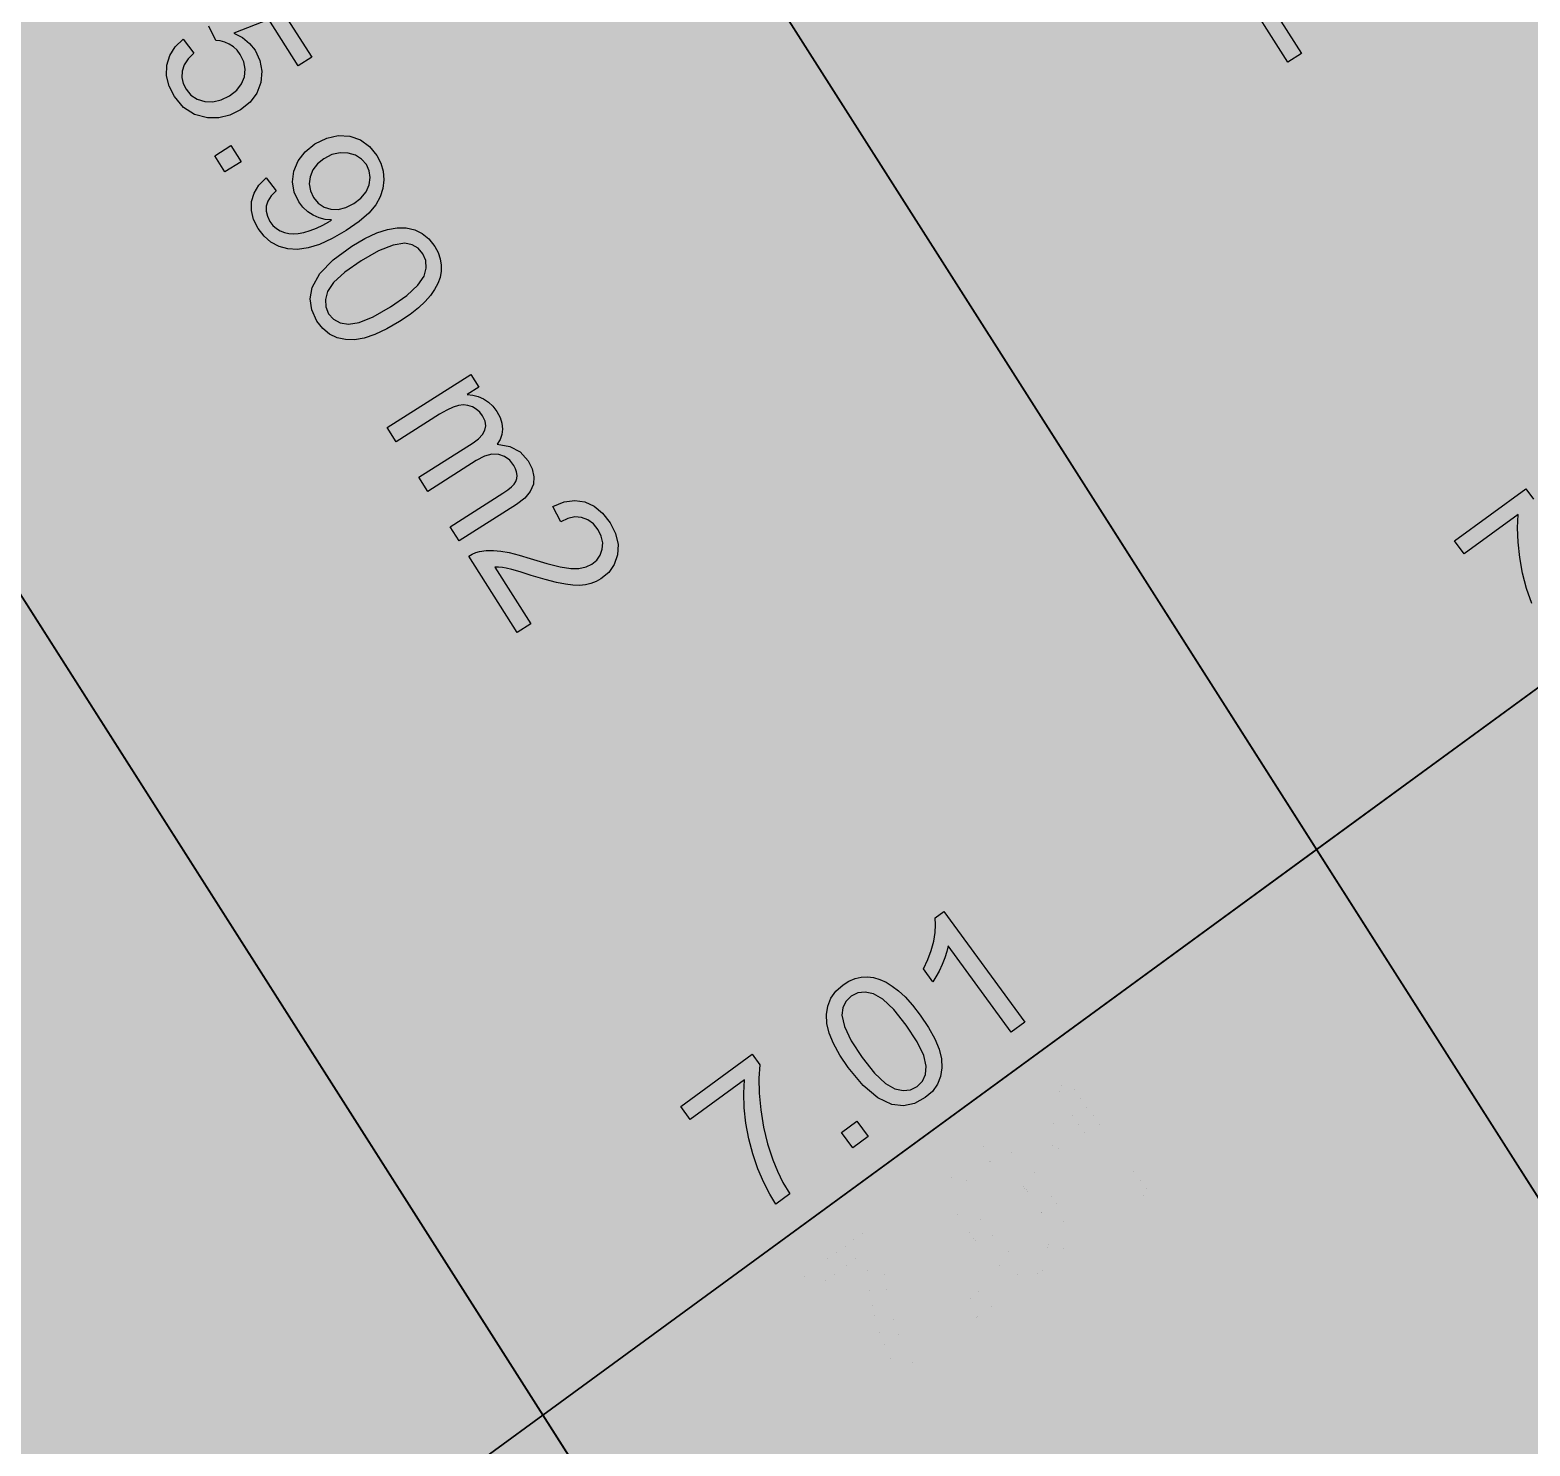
# Model space of a CAD drawing. Extents: x -5280327 to 29700, y -3925683 to 5564800.
# Drawn here: x 19693.9 to 20123.9, y 5106.2 to 5512.1 of the extents above; entities that cross this region are included whole.
import ezdxf

# ---------------------------------------------------------------- set-up
doc = ezdxf.new("R2010")
doc.units = 0
doc.linetypes.add('6', pattern=[2640.874023, 1320.437012, -1320.437012])
doc.layers.get('0').update_dxf_attribs({"linetype": 'CONTINUOUS'})
doc.layers.add('31_PREDIOS_TOTAL', color=7, linetype='CONTINUOUS')
doc.layers.add('LOTES', color=7, linetype='CONTINUOUS')

msp = doc.modelspace()

# ---------------------------------------------------------------- linework, layer by layer
at = {"color": 7, "linetype": '6', "const_width": 10343.08}
msp.add_lwpolyline([(0, 29405.62), (24528.32, 0)], dxfattribs=at)
msp.add_lwpolyline([(0, 29405.62), (24528.32, 0)], dxfattribs=at)
at = {"color": 7}
msp.add_polyline3d([(21615.4, 6411.82, 66284.73), (18066.53, 3818.29, 66284.73)], dxfattribs=at)
at = {"layer": '31_PREDIOS_TOTAL', "color": 7, "const_width": 0.00153}
for points in [[(20014.56, 5179.13), (20010.68, 5176.3), (19992.6, 5201.04), (19992.6, 5201.04), (19992.22, 5199.39), (19991.64, 5197.6), (19990.88, 5195.67), (19990.88, 5195.67), (19990.01, 5193.79), (19989.13, 5192.12), (19988.25, 5190.68), (19985.51, 5194.43), (19985.51, 5194.43), (19986.79, 5197.05), (19987.79, 5199.67), (19988.49, 5202.31), (19988.49, 5202.31), (19988.91, 5204.82), (19989.03, 5207.07), (19988.86, 5209.06), (19991.36, 5210.88), (20014.56, 5179.13)], [(19963.97, 5166.09), (19963.97, 5166.09), (19961.55, 5169.68), (19959.73, 5172.97), (19958.53, 5175.96), (19958.53, 5175.96), (19957.88, 5178.72), (19957.74, 5181.31), (19958.1, 5183.74), (19958.1, 5183.74), (19959, 5185.97), (19960.46, 5187.99), (19962.48, 5189.78), (19962.48, 5189.78), (19964.19, 5190.85), (19965.92, 5191.6), (19967.69, 5192.02), (19967.69, 5192.02), (19969.47, 5192.11), (19971.24, 5191.9), (19973.02, 5191.38), (19973.02, 5191.38), (19974.8, 5190.56), (19976.6, 5189.47), (19978.42, 5188.11), (19978.42, 5188.11), (19980.32, 5186.34), (19982.38, 5184.02), (19984.59, 5181.16), (19984.59, 5181.16), (19987, 5177.59), (19988.81, 5174.32), (19990.01, 5171.34), (19990.01, 5171.34), (19990.67, 5168.58), (19990.81, 5165.99), (19990.46, 5163.55), (19990.46, 5163.55), (19989.57, 5161.31), (19988.1, 5159.29), (19986.07, 5157.49), (19986.07, 5157.49), (19982.98, 5155.78), (19979.78, 5155.13), (19976.49, 5155.52), (19976.49, 5155.52), (19972.43, 5157.43), (19968.26, 5160.95), (19963.97, 5166.09)], [(19967.96, 5169), (19971.54, 5164.54), (19974.67, 5161.53), (19977.36, 5159.97), (19977.36, 5159.97), (19979.72, 5159.5), (19981.84, 5159.73), (19983.74, 5160.68), (19983.74, 5160.68), (19985.22, 5162.2), (19986.09, 5164.16), (19986.35, 5166.55), (19986.35, 5166.55), (19985.68, 5169.6), (19983.76, 5173.49), (19980.6, 5178.24), (19980.6, 5178.24), (19977.02, 5182.72), (19973.89, 5185.73), (19971.2, 5187.28), (19971.2, 5187.28), (19968.84, 5187.75), (19966.7, 5187.5), (19964.78, 5186.53), (19964.78, 5186.53), (19963.3, 5185.06), (19962.43, 5183.27), (19962.17, 5181.15), (19962.17, 5181.15), (19962.86, 5177.86), (19964.79, 5173.81), (19967.96, 5169)], [(19918.7, 5151.24), (19915.98, 5154.97), (19936.45, 5169.93), (19938.65, 5166.91), (19938.65, 5166.91), (19938.38, 5163.06), (19938.47, 5158.76), (19938.91, 5153.99), (19938.91, 5153.99), (19939.7, 5149.07), (19940.84, 5144.3), (19942.33, 5139.69), (19942.33, 5139.69), (19943.65, 5136.46), (19945.27, 5133.2), (19947.2, 5129.9), (19943.21, 5126.99), (19943.21, 5126.99), (19941.46, 5129.79), (19939.75, 5133.15), (19938.09, 5137.08), (19938.09, 5137.08), (19936.61, 5141.34), (19935.47, 5145.72), (19934.66, 5150.21), (19934.66, 5150.21), (19934.18, 5154.61), (19934.02, 5158.73), (19934.19, 5162.55), (19918.7, 5151.24)], [(19965.27, 5143.11), (19962.04, 5147.54), (19966.46, 5150.77), (19969.7, 5146.35), (19965.27, 5143.11)]]:
    msp.add_lwpolyline(points, dxfattribs=at)
at = {"layer": '31_PREDIOS_TOTAL', "color": 7}
for points in [[(20058.44, 5505.33, 33030.86), (20054.54, 5502.85, 33030.86), (20040.66, 5524.71, 33030.86)], [(20048.14, 5521.54, 33030.86), (20058.44, 5505.33, 33030.86)], [(19764.25, 5520.73, 33030.86), (19774.69, 5504.29, 33030.86), (19770.81, 5501.83, 33030.86), (19762.43, 5515.02, 33030.86), (19752.41, 5511.16, 33030.86), (19752.41, 5511.16, 33030.86), (19754.85, 5509.88, 33030.86), (19756.86, 5508.23, 33030.86), (19758.45, 5506.23, 33030.86), (19758.45, 5506.23, 33030.86), (19759.86, 5503.28, 33030.86), (19760.4, 5500.21, 33030.86), (19760.09, 5497.02, 33030.86), (19760.09, 5497.02, 33030.86), (19758.95, 5493.97, 33030.86), (19757.01, 5491.35, 33030.86), (19754.27, 5489.15, 33030.86), (19754.27, 5489.15, 33030.86), (19751.23, 5487.62, 33030.86), (19748.09, 5486.85, 33030.86), (19744.85, 5486.84, 33030.86), (19744.85, 5486.84, 33030.86), (19741.11, 5487.8, 33030.86), (19737.93, 5489.84, 33030.86), (19735.32, 5492.97, 33030.86), (19735.32, 5492.97, 33030.86), (19733.81, 5495.97, 33030.86), (19733.09, 5498.96, 33030.86), (19733.17, 5501.94, 33030.86), (19733.17, 5501.94, 33030.86), (19734.01, 5504.76, 33030.86), (19735.55, 5507.26, 33030.86), (19737.8, 5509.45, 33030.86)], [(19737.8, 5509.45, 33030.86), (19740.87, 5505.42, 33030.86), (19740.87, 5505.42, 33030.86), (19739.26, 5503.75, 33030.86), (19738.16, 5502.03, 33030.86), (19737.59, 5500.25, 33030.86), (19737.59, 5500.25, 33030.86), (19737.5, 5498.47, 33030.86), (19737.85, 5496.75, 33030.86), (19738.66, 5495.09, 33030.86), (19738.66, 5495.09, 33030.86), (19740.08, 5493.39, 33030.86), (19741.87, 5492.21, 33030.86), (19744.02, 5491.53, 33030.86), (19744.02, 5491.53, 33030.86), (19746.37, 5491.44, 33030.86), (19748.75, 5492.01, 33030.86), (19751.17, 5493.22, 33030.86), (19751.17, 5493.22, 33030.86), (19753.19, 5494.81, 33030.86), (19754.6, 5496.62, 33030.86), (19755.42, 5498.65, 33030.86), (19755.42, 5498.65, 33030.86), (19755.62, 5500.8, 33030.86), (19755.21, 5502.93, 33030.86), (19754.18, 5505.04, 33030.86), (19754.18, 5505.04, 33030.86), (19753.28, 5506.24, 33030.86), (19752.23, 5507.23, 33030.86), (19751.04, 5508.01, 33030.86), (19751.04, 5508.01, 33030.86), (19749.77, 5508.58, 33030.86), (19748.47, 5508.91, 33030.86), (19747.16, 5509.03, 33030.86), (19745.23, 5513.15, 33030.86)], [(19746.9, 5475.99, 33030.86), (19751.52, 5478.92, 33030.86), (19754.45, 5474.3, 33030.86), (19749.83, 5471.36, 33030.86), (19746.9, 5475.99, 33030.86)], [(19761.63, 5469.67, 33030.86), (19764.47, 5466, 33030.86), (19764.47, 5466, 33030.86), (19763.07, 5464.51, 33030.86), (19762.14, 5463.04, 33030.86), (19761.68, 5461.57, 33030.86), (19761.68, 5461.57, 33030.86), (19761.64, 5460.11, 33030.86), (19761.98, 5458.66, 33030.86), (19762.71, 5457.2, 33030.86), (19762.71, 5457.2, 33030.86), (19763.57, 5456.06, 33030.86), (19764.55, 5455.15, 33030.86), (19765.65, 5454.46, 33030.86), (19765.65, 5454.46, 33030.86), (19766.85, 5453.98, 33030.86), (19768.1, 5453.69, 33030.86), (19769.41, 5453.6, 33030.86), (19769.41, 5453.6, 33030.86), (19770.84, 5453.71, 33030.86), (19772.45, 5454.02, 33030.86), (19774.24, 5454.55, 33030.86), (19774.24, 5454.55, 33030.86), (19776.09, 5455.24, 33030.86), (19777.87, 5456.09, 33030.86), (19779.59, 5457.09, 33030.86), (19779.59, 5457.09, 33030.86), (19779.8, 5457.22, 33030.86), (19780.06, 5457.4, 33030.86), (19780.38, 5457.62, 33030.86), (19780.38, 5457.62, 33030.86), (19778.59, 5457.77, 33030.86), (19776.84, 5458.21, 33030.86), (19775.13, 5458.95, 33030.86), (19775.13, 5458.95, 33030.86), (19773.54, 5459.97, 33030.86), (19772.17, 5461.24, 33030.86), (19771.02, 5462.76, 33030.86), (19771.02, 5462.76, 33030.86), (19769.7, 5465.56, 33030.86), (19769.23, 5468.51, 33030.86), (19769.59, 5471.59, 33030.86), (19769.59, 5471.59, 33030.86), (19770.78, 5474.57, 33030.86), (19772.8, 5477.17, 33030.86), (19775.63, 5479.42, 33030.86), (19775.63, 5479.42, 33030.86), (19778.98, 5481.08, 33030.86), (19782.3, 5481.8, 33030.86), (19785.61, 5481.59, 33030.86), (19785.61, 5481.59, 33030.86), (19788.68, 5480.53, 33030.86), (19791.27, 5478.7, 33030.86), (19793.4, 5476.11, 33030.86), (19793.4, 5476.11, 33030.86), (19794.53, 5473.89, 33030.86), (19795.2, 5471.56, 33030.86), (19795.41, 5469.11, 33030.86), (19795.41, 5469.11, 33030.86), (19795.12, 5466.63, 33030.86), (19794.33, 5464.23, 33030.86), (19793.03, 5461.9, 33030.86), (19793.03, 5461.9, 33030.86), (19791.06, 5459.57, 33030.86), (19788.25, 5457.14, 33030.86), (19784.61, 5454.61, 33030.86), (19784.61, 5454.61, 33030.86), (19780.57, 5452.26, 33030.86), (19776.92, 5450.59, 33030.86), (19773.64, 5449.58, 33030.86), (19773.64, 5449.58, 33030.86), (19770.66, 5449.18, 33030.86), (19767.89, 5449.34, 33030.86), (19765.32, 5450.04, 33030.86), (19765.32, 5450.04, 33030.86), (19763.02, 5451.27, 33030.86), (19761.02, 5452.98, 33030.86), (19759.32, 5455.17, 33030.86), (19759.32, 5455.17, 33030.86), (19758.02, 5457.75, 33030.86), (19757.39, 5460.32, 33030.86), (19757.45, 5462.87, 33030.86), (19757.45, 5462.87, 33030.86), (19758.18, 5465.33, 33030.86), (19759.57, 5467.6, 33030.86), (19761.63, 5469.67, 33030.86)], [(19786.77, 5462.31, 33030.86), (19788.81, 5463.9, 33030.86), (19790.27, 5465.69, 33030.86), (19791.14, 5467.7, 33030.86), (19791.14, 5467.7, 33030.86), (19791.44, 5469.74, 33030.86), (19791.18, 5471.67, 33030.86), (19790.35, 5473.48, 33030.86), (19790.35, 5473.48, 33030.86), (19789.01, 5475.05, 33030.86), (19787.28, 5476.15, 33030.86), (19785.15, 5476.79, 33030.86), (19785.15, 5476.79, 33030.86), (19782.82, 5476.88, 33030.86), (19780.49, 5476.33, 33030.86), (19778.15, 5475.16, 33030.86), (19778.15, 5475.16, 33030.86), (19776.31, 5473.69, 33030.86), (19775, 5471.97, 33030.86), (19774.22, 5470, 33030.86), (19774.22, 5470, 33030.86), (19774, 5467.93, 33030.86), (19774.34, 5465.94, 33030.86), (19775.24, 5464.04, 33030.86), (19775.24, 5464.04, 33030.86), (19776.58, 5462.41, 33030.86), (19778.22, 5461.28, 33030.86), (19780.15, 5460.66, 33030.86), (19780.15, 5460.66, 33030.86), (19782.28, 5460.59, 33030.86), (19784.48, 5461.14, 33030.86), (19786.77, 5462.31, 33030.86)], [(19786.21, 5450.09, 33030.86), (19786.21, 5450.09, 33030.86), (19789.95, 5452.28, 33030.86), (19793.35, 5453.87, 33030.86), (19796.42, 5454.87, 33030.86), (19796.42, 5454.87, 33030.86), (19799.21, 5455.34, 33030.86), (19801.81, 5455.31, 33030.86), (19804.21, 5454.79, 33030.86), (19804.21, 5454.79, 33030.86), (19806.38, 5453.75, 33030.86), (19808.29, 5452.16, 33030.86), (19809.95, 5450.03, 33030.86), (19809.95, 5450.03, 33030.86), (19810.91, 5448.25, 33030.86), (19811.54, 5446.47, 33030.86), (19811.84, 5444.68, 33030.86), (19811.84, 5444.68, 33030.86), (19811.82, 5442.9, 33030.86), (19811.49, 5441.14, 33030.86), (19810.86, 5439.41, 33030.86), (19810.86, 5439.41, 33030.86), (19809.93, 5437.68, 33030.86), (19808.72, 5435.96, 33030.86), (19807.24, 5434.23, 33030.86), (19807.24, 5434.23, 33030.86), (19805.35, 5432.45, 33030.86), (19802.9, 5430.55, 33030.86), (19799.9, 5428.53, 33030.86), (19799.9, 5428.53, 33030.86), (19796.18, 5426.36, 33030.86), (19792.8, 5424.77, 33030.86), (19789.75, 5423.76, 33030.86), (19789.75, 5423.76, 33030.86), (19786.95, 5423.29, 33030.86), (19784.35, 5423.31, 33030.86), (19781.95, 5423.83, 33030.86), (19781.95, 5423.83, 33030.86), (19779.77, 5424.86, 33030.86), (19777.85, 5426.45, 33030.86), (19776.18, 5428.6, 33030.86), (19776.18, 5428.6, 33030.86), (19774.69, 5431.8, 33030.86), (19774.24, 5435.03, 33030.86), (19774.84, 5438.29, 33030.86), (19774.84, 5438.29, 33030.86), (19777.02, 5442.22, 33030.86), (19780.81, 5446.15, 33030.86), (19786.21, 5450.09, 33030.86)], [(19788.86, 5445.92, 33030.86), (19784.17, 5442.64, 33030.86), (19780.96, 5439.72, 33030.86), (19779.23, 5437.13, 33030.86), (19779.23, 5437.13, 33030.86), (19778.6, 5434.81, 33030.86), (19778.7, 5432.67, 33030.86), (19779.52, 5430.72, 33030.86), (19779.52, 5430.72, 33030.86), (19780.94, 5429.14, 33030.86), (19782.84, 5428.15, 33030.86), (19785.21, 5427.73, 33030.86), (19785.21, 5427.73, 33030.86), (19788.29, 5428.2, 33030.86), (19792.3, 5429.86, 33030.86), (19797.25, 5432.7, 33030.86), (19797.25, 5432.7, 33030.86), (19801.95, 5435.98, 33030.86), (19805.16, 5438.91, 33030.86), (19806.89, 5441.49, 33030.86), (19806.89, 5441.49, 33030.86), (19807.51, 5443.81, 33030.86), (19807.4, 5445.96, 33030.86), (19806.56, 5447.94, 33030.86), (19806.56, 5447.94, 33030.86), (19805.19, 5449.52, 33030.86), (19803.46, 5450.5, 33030.86), (19801.36, 5450.91, 33030.86), (19801.36, 5450.91, 33030.86), (19798.03, 5450.43, 33030.86), (19793.87, 5448.77, 33030.86), (19788.86, 5445.92, 33030.86)], [(19796.33, 5398.1, 33030.86), (19820.29, 5413.31, 33030.86), (19822.59, 5409.67, 33030.86), (19819.23, 5407.54, 33030.86), (19819.23, 5407.54, 33030.86), (19820.86, 5407.4, 33030.86), (19822.44, 5407, 33030.86), (19823.97, 5406.34, 33030.86), (19823.97, 5406.34, 33030.86), (19825.39, 5405.41, 33030.86), (19826.65, 5404.22, 33030.86), (19827.74, 5402.75, 33030.86), (19827.74, 5402.75, 33030.86), (19828.68, 5401.01, 33030.86), (19829.23, 5399.32, 33030.86), (19829.41, 5397.69, 33030.86), (19829.41, 5397.69, 33030.86), (19829.22, 5396.14, 33030.86), (19828.7, 5394.68, 33030.86), (19827.84, 5393.33, 33030.86), (19827.84, 5393.33, 33030.86), (19831.5, 5392.72, 33030.86), (19834.46, 5391.14, 33030.86), (19836.74, 5388.59, 33030.86), (19836.74, 5388.59, 33030.86), (19837.91, 5386.26, 33030.86), (19838.41, 5384.01, 33030.86), (19838.24, 5381.86, 33030.86), (19838.24, 5381.86, 33030.86), (19837.36, 5379.81, 33030.86), (19835.74, 5377.88, 33030.86), (19833.38, 5376.08, 33030.86), (19816.94, 5365.64, 33030.86), (19814.37, 5369.68, 33030.86), (19829.46, 5379.26, 33030.86), (19829.46, 5379.26, 33030.86), (19830.91, 5380.24, 33030.86), (19831.99, 5381.11, 33030.86), (19832.72, 5381.88, 33030.86), (19832.72, 5381.88, 33030.86), (19833.17, 5382.64, 33030.86), (19833.45, 5383.48, 33030.86), (19833.54, 5384.41, 33030.86), (19833.54, 5384.41, 33030.86), (19833.43, 5385.37, 33030.86), (19833.14, 5386.32, 33030.86), (19832.64, 5387.26, 33030.86), (19832.64, 5387.26, 33030.86), (19831.45, 5388.73, 33030.86), (19830, 5389.77, 33030.86), (19828.3, 5390.39, 33030.86), (19828.3, 5390.39, 33030.86), (19826.37, 5390.46, 33030.86), (19824.22, 5389.88, 33030.86), (19821.86, 5388.64, 33030.86), (19807.94, 5379.81, 33030.86), (19805.37, 5383.87, 33030.86), (19820.93, 5393.75, 33030.86), (19820.93, 5393.75, 33030.86), (19822.51, 5394.91, 33030.86), (19823.66, 5396.1, 33030.86), (19824.36, 5397.32, 33030.86), (19824.36, 5397.32, 33030.86), (19824.6, 5398.6, 33030.86), (19824.37, 5399.96, 33030.86), (19823.65, 5401.42, 33030.86), (19823.65, 5401.42, 33030.86), (19822.85, 5402.47, 33030.86), (19821.87, 5403.34, 33030.86), (19820.74, 5404.02, 33030.86), (19820.74, 5404.02, 33030.86), (19819.49, 5404.46, 33030.86), (19818.16, 5404.6, 33030.86), (19816.76, 5404.45, 33030.86), (19816.76, 5404.45, 33030.86), (19815.2, 5403.97, 33030.86), (19813.39, 5403.13, 33030.86), (19811.34, 5401.93, 33030.86), (19798.91, 5394.04, 33030.86), (19796.33, 5398.1, 33030.86)], [(20105.03, 5361.88, 33030.86), (20102.3, 5365.61, 33030.86), (20122.77, 5380.57, 33030.86), (20124.98, 5377.55, 33030.86)], [(19837.49, 5341.89, 33030.86), (19833.59, 5339.41, 33030.86), (19819.71, 5361.27, 33030.86), (19819.71, 5361.27, 33030.86), (19820.7, 5361.85, 33030.86), (19821.74, 5362.29, 33030.86), (19822.83, 5362.58, 33030.86), (19822.83, 5362.58, 33030.86), (19824.74, 5362.86, 33030.86), (19826.77, 5362.9, 33030.86), (19828.93, 5362.7, 33030.86), (19828.93, 5362.7, 33030.86), (19831.34, 5362.26, 33030.86), (19834.13, 5361.55, 33030.86), (19837.31, 5360.57, 33030.86), (19837.31, 5360.57, 33030.86), (19842.08, 5359.1, 33030.86), (19845.96, 5358.16, 33030.86), (19848.94, 5357.73, 33030.86), (19848.94, 5357.73, 33030.86), (19851.29, 5357.75, 33030.86), (19853.32, 5358.15, 33030.86), (19855.02, 5358.93, 33030.86), (19855.02, 5358.93, 33030.86), (19856.42, 5360.09, 33030.86), (19857.42, 5361.53, 33030.86), (19858, 5363.24, 33030.86), (19858, 5363.24, 33030.86), (19858.11, 5365.1, 33030.86), (19857.71, 5366.95, 33030.86), (19856.8, 5368.8, 33030.86), (19856.8, 5368.8, 33030.86), (19855.45, 5370.5, 33030.86), (19853.87, 5371.69, 33030.86), (19852.06, 5372.37, 33030.86), (19852.06, 5372.37, 33030.86), (19850.12, 5372.51, 33030.86), (19848.12, 5372.07, 33030.86), (19846.06, 5371.06, 33030.86), (19843.84, 5375.51, 33030.86), (19843.84, 5375.51, 33030.86), (19847.05, 5376.78, 33030.86), (19850.11, 5377.21, 33030.86), (19853, 5376.8, 33030.86), (19853, 5376.8, 33030.86), (19855.68, 5375.58, 33030.86), (19858.09, 5373.6, 33030.86), (19860.22, 5370.84, 33030.86), (19860.22, 5370.84, 33030.86), (19861.8, 5367.7, 33030.86), (19862.51, 5364.63, 33030.86), (19862.36, 5361.63, 33030.86), (19862.36, 5361.63, 33030.86), (19861.44, 5358.88, 33030.86), (19859.85, 5356.57, 33030.86), (19857.58, 5354.7, 33030.86), (19857.58, 5354.7, 33030.86), (19856.21, 5353.96, 33030.86), (19854.73, 5353.4, 33030.86), (19853.16, 5353.04, 33030.86), (19853.16, 5353.04, 33030.86), (19851.44, 5352.87, 33030.86), (19849.53, 5352.92, 33030.86), (19847.41, 5353.17, 33030.86), (19847.41, 5353.17, 33030.86), (19844.85, 5353.7, 33030.86), (19841.59, 5354.55, 33030.86), (19837.62, 5355.74, 33030.86), (19837.62, 5355.74, 33030.86), (19834.43, 5356.72, 33030.86), (19832.05, 5357.41, 33030.86), (19830.48, 5357.79, 33030.86), (19830.48, 5357.79, 33030.86), (19829.34, 5357.98, 33030.86), (19828.24, 5358.08, 33030.86), (19827.19, 5358.11, 33030.86), (19837.49, 5341.89, 33030.86)], [(20124.41, 5347.72, 33030.86), (20122.94, 5351.99, 33030.86), (20121.79, 5356.36, 33030.86), (20120.98, 5360.85, 33030.86), (20120.98, 5360.85, 33030.86), (20120.5, 5365.26, 33030.86), (20120.35, 5369.37, 33030.86), (20120.51, 5373.2, 33030.86), (20105.03, 5361.88, 33030.86)], [(19979.08, 5227.68, 33030.86), (19975.2, 5224.85, 33030.86), (19957.12, 5249.59, 33030.86), (19957.12, 5249.59, 33030.86), (19956.74, 5247.94, 33030.86), (19956.16, 5246.15, 33030.86), (19955.39, 5244.22, 33030.86), (19955.39, 5244.22, 33030.86), (19954.53, 5242.34, 33030.86), (19953.65, 5240.67, 33030.86), (19952.77, 5239.23, 33030.86), (19950.03, 5242.98, 33030.86), (19950.03, 5242.98, 33030.86), (19951.31, 5245.6, 33030.86), (19952.31, 5248.22, 33030.86), (19953.01, 5250.86, 33030.86), (19953.01, 5250.86, 33030.86), (19953.43, 5253.37, 33030.86), (19953.55, 5255.62, 33030.86), (19953.37, 5257.61, 33030.86), (19955.88, 5259.43, 33030.86), (19979.08, 5227.68, 33030.86)], [(19928.49, 5214.64, 33030.86), (19928.49, 5214.64, 33030.86), (19926.07, 5218.23, 33030.86), (19924.25, 5221.52, 33030.86), (19923.05, 5224.51, 33030.86), (19923.05, 5224.51, 33030.86), (19922.4, 5227.27, 33030.86), (19922.26, 5229.86, 33030.86), (19922.62, 5232.29, 33030.86), (19922.62, 5232.29, 33030.86), (19923.52, 5234.52, 33030.86), (19924.98, 5236.54, 33030.86), (19927, 5238.33, 33030.86), (19927, 5238.33, 33030.86), (19928.71, 5239.4, 33030.86), (19930.44, 5240.15, 33030.86), (19932.21, 5240.57, 33030.86), (19932.21, 5240.57, 33030.86), (19933.99, 5240.66, 33030.86), (19935.76, 5240.45, 33030.86), (19937.54, 5239.93, 33030.86), (19937.54, 5239.93, 33030.86), (19939.32, 5239.11, 33030.86), (19941.12, 5238.02, 33030.86), (19942.94, 5236.66, 33030.86), (19942.94, 5236.66, 33030.86), (19944.84, 5234.89, 33030.86), (19946.9, 5232.57, 33030.86), (19949.11, 5229.71, 33030.86), (19949.11, 5229.71, 33030.86), (19951.52, 5226.14, 33030.86), (19953.33, 5222.87, 33030.86), (19954.53, 5219.89, 33030.86), (19954.53, 5219.89, 33030.86), (19955.19, 5217.13, 33030.86), (19955.33, 5214.54, 33030.86), (19954.98, 5212.1, 33030.86), (19954.98, 5212.1, 33030.86), (19954.08, 5209.86, 33030.86), (19952.62, 5207.84, 33030.86), (19950.59, 5206.04, 33030.86), (19950.59, 5206.04, 33030.86), (19947.5, 5204.33, 33030.86), (19944.3, 5203.68, 33030.86), (19941.01, 5204.07, 33030.86), (19941.01, 5204.07, 33030.86), (19936.95, 5205.98, 33030.86), (19932.78, 5209.5, 33030.86), (19928.49, 5214.64, 33030.86)], [(19932.48, 5217.55, 33030.86), (19936.06, 5213.09, 33030.86), (19939.19, 5210.08, 33030.86), (19941.88, 5208.52, 33030.86), (19941.88, 5208.52, 33030.86), (19944.24, 5208.05, 33030.86), (19946.36, 5208.28, 33030.86), (19948.26, 5209.23, 33030.86), (19948.26, 5209.23, 33030.86), (19949.74, 5210.75, 33030.86), (19950.61, 5212.71, 33030.86), (19950.87, 5215.1, 33030.86), (19950.87, 5215.1, 33030.86), (19950.2, 5218.15, 33030.86), (19948.28, 5222.04, 33030.86), (19945.12, 5226.79, 33030.86), (19945.12, 5226.79, 33030.86), (19941.54, 5231.27, 33030.86), (19938.41, 5234.28, 33030.86), (19935.72, 5235.83, 33030.86), (19935.72, 5235.83, 33030.86), (19933.36, 5236.3, 33030.86), (19931.22, 5236.05, 33030.86), (19929.3, 5235.08, 33030.86), (19929.3, 5235.08, 33030.86), (19927.82, 5233.61, 33030.86), (19926.95, 5231.82, 33030.86), (19926.69, 5229.7, 33030.86), (19926.69, 5229.7, 33030.86), (19927.38, 5226.41, 33030.86), (19929.31, 5222.36, 33030.86), (19932.48, 5217.55, 33030.86)], [(19883.22, 5199.79, 33030.86), (19880.5, 5203.52, 33030.86), (19900.97, 5218.48, 33030.86), (19903.17, 5215.46, 33030.86), (19903.17, 5215.46, 33030.86), (19902.9, 5211.61, 33030.86), (19902.99, 5207.31, 33030.86), (19903.43, 5202.54, 33030.86), (19903.43, 5202.54, 33030.86), (19904.22, 5197.62, 33030.86), (19905.36, 5192.85, 33030.86), (19906.85, 5188.24, 33030.86), (19906.85, 5188.24, 33030.86), (19908.17, 5185.01, 33030.86), (19909.79, 5181.75, 33030.86), (19911.72, 5178.45, 33030.86), (19907.73, 5175.54, 33030.86), (19907.73, 5175.54, 33030.86), (19905.98, 5178.34, 33030.86), (19904.27, 5181.7, 33030.86), (19902.61, 5185.63, 33030.86), (19902.61, 5185.63, 33030.86), (19901.13, 5189.89, 33030.86), (19899.99, 5194.27, 33030.86), (19899.18, 5198.76, 33030.86), (19899.18, 5198.76, 33030.86), (19898.7, 5203.16, 33030.86), (19898.54, 5207.28, 33030.86), (19898.71, 5211.11, 33030.86), (19883.22, 5199.79, 33030.86)], [(19929.79, 5191.66, 33030.86), (19926.56, 5196.09, 33030.86), (19930.98, 5199.32, 33030.86), (19934.22, 5194.9, 33030.86), (19929.79, 5191.66, 33030.86)]]:
    msp.add_polyline3d(points, dxfattribs=at)
at = {"layer": 'LOTES', "color": 7}
for points in [[(20284.57, 5439.24), (20062.77, 5277.15), (20432.39, 4696.67), (20519.62, 4766.99), (20626.74, 4901.89), (20284.57, 5439.24)], [(20062.77, 5277.15), (19840.96, 5115.05), (20217.63, 4523.51), (20432.39, 4696.67), (20062.77, 5277.15)], [(19840.96, 5115.05), (19619.16, 4952.96), (20002.87, 4350.36), (20217.63, 4523.51), (19840.96, 5115.05)]]:
    msp.add_lwpolyline(points, dxfattribs=at)
for points in [[(19844.81, 6129.87, 33030.86), (19623.86, 5966.43, 33030.86), (20062.77, 5277.15, 33030.86), (20284.57, 5439.24, 33030.86), (19844.81, 6129.87, 33030.86)], [(19623.86, 5966.43, 33030.86), (19402.91, 5802.99, 33030.86), (19840.96, 5115.05, 33030.86), (20062.77, 5277.15, 33030.86), (19623.86, 5966.43, 33030.86)], [(19623.86, 5966.43, 66061.73), (20432.39, 4696.67, 66061.73)], [(19402.91, 5802.99, 33030.86), (19181.96, 5639.55, 33030.86), (19619.16, 4952.96, 33030.86), (19840.96, 5115.05, 33030.86), (19402.91, 5802.99, 33030.86)], [(19402.91, 5802.99, 66061.73), (20217.63, 4523.51, 66061.73)], [(20519.62, 4766.99, 33030.86), (20626.74, 4901.89, 33030.86), (20284.57, 5439.24, 33030.86), (20062.77, 5277.15, 33030.86), (20432.39, 4696.67, 33030.86)], [(20519.62, 4766.99, 33030.86), (20626.74, 4901.89, 33030.86), (20284.57, 5439.24, 33030.86), (20062.77, 5277.15, 33030.86), (20432.39, 4696.67, 33030.86)]]:
    msp.add_polyline3d(points, dxfattribs=at)

doc.saveas('drawing.dxf')
